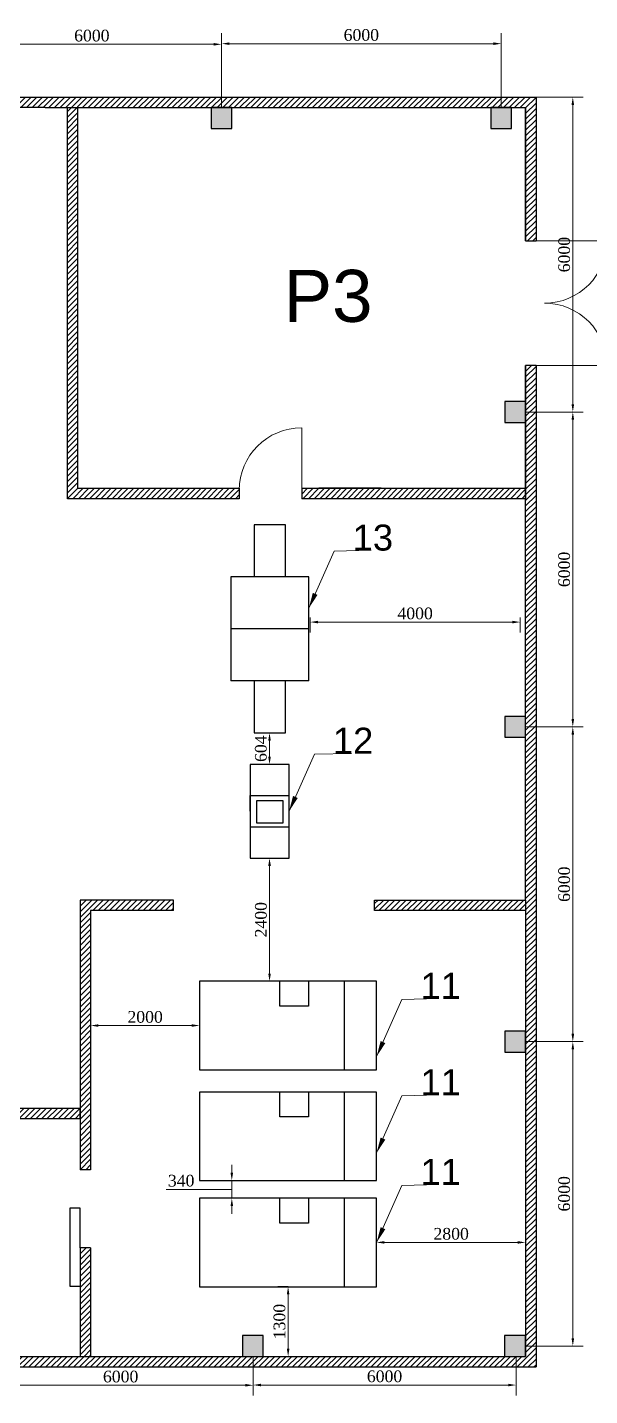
# Model space of a CAD drawing. Header units: millimetres. Extents: x 565698 to 4947426, y -198309 to 524453.
# Drawn here: x 1942559 to 1953355, y 157261 to 183557 of the extents above; entities that cross this region are included whole.
import ezdxf

# ---------------------------------------------------------------- set-up
doc = ezdxf.new("R2010")
doc.units = ezdxf.units.MM
doc.header["$LTSCALE"] = 3
doc.header["$PDMODE"] = 1
for name, color, linetype, lineweight in [('H-nuoc thai', 5, 'Continuous', 53), ('khung tên', 100, 'Continuous', 25), ('NET CHINH', 5, 'Continuous', 30)]:
    doc.layers.add(name, color=color, linetype=linetype, lineweight=lineweight)
doc.layers.add('Thiet bi', color=7, linetype='Continuous')
doc.styles.add('350', font='arial.ttf', dxfattribs={"height": 1000})
doc.styles.get("Standard").update_dxf_attribs({"font": ''})
doc.styles.get('Standard').set_extended_font_data('.VnTime')
doc.dimstyles.new('KICH THUOC', dxfattribs={"dimscale": 50, "dimtxt": 4.5, "dimasz": 3, "dimexe": 4, "dimexo": 0, "dimgap": 1, "dimtad": 1, "dimtoh": 1, "dimdec": 0, "dimtxsty": 'Standard', "dimcen": -2.5, "dimclrd": 8, "dimclre": 8, "dimadec": 0, "dimazin": 0, "dimtfac": 1, "dimtdec": 0, "dimtmove": 1, "dimatfit": 1, "dimfxl": 1, "dimlwd": 9, "dimlwe": 9, "dimarcsym": 0})

# ---------------------------------------------------------------- blocks, each defined once
blk = doc.blocks.new('*D451')
at = {"layer": 'Defpoints', "color": 0, "linetype": 'Continuous', "lineweight": 30, "ltscale": 20, "transparency": 16777216}
for p in [(1951658, 183244), (1946287, 182015), (1951658, 182015)]:
    blk.add_point(p, dxfattribs=at)
at = {"layer": 'H-nuoc thai', "color": 8, "linetype": 'Continuous', "lineweight": 9, "ltscale": 20, "transparency": 16777216}
for p, q in [((1946287, 182015), (1946287, 183444)), ((1951658, 182015), (1951658, 183444)), ((1946437, 183244), (1951508, 183244))]:
    blk.add_line(p, q, dxfattribs=at)
at = {"layer": 'H-nuoc thai', "color": 8, "linetype": 'Continuous', "lineweight": 30, "ltscale": 20, "transparency": 16777216}
for points in [[(1946437, 183269), (1946437, 183219), (1946287, 183244)], [(1951508, 183269), (1951508, 183219), (1951658, 183244)]]:
    blk.add_solid(points, dxfattribs=at)
at = {"layer": 'H-nuoc thai', "color": 0, "linetype": 'Continuous', "lineweight": 30, "ltscale": 20, "transparency": 16777216, "insert": (1948972, 183410), "char_height": 225, "attachment_point": 5}
blk.add_mtext('6000', dxfattribs=at)
blk = doc.blocks.new('*D452')
at = {"layer": 'Defpoints', "color": 0, "linetype": 'Continuous', "lineweight": 30, "ltscale": 20, "transparency": 16777216}
for p in [(1952127, 164065), (1953033, 164065), (1952123, 158215)]:
    blk.add_point(p, dxfattribs=at)
at = {"layer": 'H-nuoc thai', "color": 8, "linetype": 'Continuous', "lineweight": 9, "ltscale": 20, "transparency": 16777216}
for p, q in [((1952127, 164065), (1953233, 164065)), ((1953033, 158365), (1953033, 163915)), ((1952123, 158215), (1953233, 158215))]:
    blk.add_line(p, q, dxfattribs=at)
at = {"layer": 'H-nuoc thai', "color": 8, "linetype": 'Continuous', "lineweight": 30, "ltscale": 20, "transparency": 16777216}
for points in [[(1953008, 163915), (1953058, 163915), (1953033, 164065)], [(1953008, 158365), (1953058, 158365), (1953033, 158215)]]:
    blk.add_solid(points, dxfattribs=at)
at = {"layer": 'H-nuoc thai', "color": 0, "linetype": 'Continuous', "lineweight": 30, "ltscale": 20, "transparency": 16777216, "insert": (1952868, 161140), "char_height": 225, "attachment_point": 5, "rotation": 90}
blk.add_mtext('6000', dxfattribs=at)
blk = doc.blocks.new('*D453')
at = {"layer": 'Defpoints', "color": 0, "linetype": 'Continuous', "lineweight": 30, "ltscale": 20, "transparency": 16777216}
for p in [(1952127, 170115), (1952127, 164065), (1953033, 164065)]:
    blk.add_point(p, dxfattribs=at)
at = {"layer": 'H-nuoc thai', "color": 8, "linetype": 'Continuous', "lineweight": 9, "ltscale": 20, "transparency": 16777216}
for p, q in [((1952127, 170115), (1953233, 170115)), ((1953033, 169965), (1953033, 164215)), ((1952127, 164065), (1953233, 164065))]:
    blk.add_line(p, q, dxfattribs=at)
at = {"layer": 'H-nuoc thai', "color": 8, "linetype": 'Continuous', "lineweight": 30, "ltscale": 20, "transparency": 16777216}
for points in [[(1953008, 169965), (1953058, 169965), (1953033, 170115)], [(1953008, 164215), (1953058, 164215), (1953033, 164065)]]:
    blk.add_solid(points, dxfattribs=at)
at = {"layer": 'H-nuoc thai', "color": 0, "linetype": 'Continuous', "lineweight": 30, "ltscale": 20, "transparency": 16777216, "insert": (1952868, 167090), "char_height": 225, "attachment_point": 5, "rotation": 90}
blk.add_mtext('6000', dxfattribs=at)
blk = doc.blocks.new('*D454')
at = {"layer": 'Defpoints', "color": 0, "linetype": 'Continuous', "lineweight": 30, "ltscale": 20, "transparency": 16777216}
for p in [(1952127, 176165), (1952127, 170115), (1953033, 170115)]:
    blk.add_point(p, dxfattribs=at)
at = {"layer": 'H-nuoc thai', "color": 8, "linetype": 'Continuous', "lineweight": 9, "ltscale": 20, "transparency": 16777216}
for p, q in [((1952127, 176165), (1953233, 176165)), ((1953033, 176015), (1953033, 170265)), ((1952127, 170115), (1953233, 170115))]:
    blk.add_line(p, q, dxfattribs=at)
at = {"layer": 'H-nuoc thai', "color": 8, "linetype": 'Continuous', "lineweight": 30, "ltscale": 20, "transparency": 16777216}
for points in [[(1953008, 176015), (1953058, 176015), (1953033, 176165)], [(1953008, 170265), (1953058, 170265), (1953033, 170115)]]:
    blk.add_solid(points, dxfattribs=at)
at = {"layer": 'H-nuoc thai', "color": 0, "linetype": 'Continuous', "lineweight": 30, "ltscale": 20, "transparency": 16777216, "insert": (1952868, 173140), "char_height": 225, "attachment_point": 5, "rotation": 90}
blk.add_mtext('6000', dxfattribs=at)
blk = doc.blocks.new('*D455')
at = {"layer": 'Defpoints', "color": 0, "linetype": 'Continuous', "lineweight": 30, "ltscale": 20, "transparency": 16777216}
for p in [(1952327, 182215), (1952127, 176165), (1953033, 176165)]:
    blk.add_point(p, dxfattribs=at)
at = {"layer": 'H-nuoc thai', "color": 8, "linetype": 'Continuous', "lineweight": 9, "ltscale": 20, "transparency": 16777216}
for p, q in [((1952327, 182215), (1953233, 182215)), ((1953033, 182065), (1953033, 176315)), ((1952127, 176165), (1953233, 176165))]:
    blk.add_line(p, q, dxfattribs=at)
at = {"layer": 'H-nuoc thai', "color": 8, "linetype": 'Continuous', "lineweight": 30, "ltscale": 20, "transparency": 16777216}
for points in [[(1953008, 182065), (1953058, 182065), (1953033, 182215)], [(1953008, 176315), (1953058, 176315), (1953033, 176165)]]:
    blk.add_solid(points, dxfattribs=at)
at = {"layer": 'H-nuoc thai', "color": 0, "linetype": 'Continuous', "lineweight": 30, "ltscale": 20, "transparency": 16777216, "insert": (1952868, 179190), "char_height": 225, "attachment_point": 5, "rotation": 90}
blk.add_mtext('6000', dxfattribs=at)
blk = doc.blocks.new('*D465')
at = {"layer": 'Defpoints', "color": 0, "linetype": 'Continuous', "lineweight": 30, "ltscale": 20, "transparency": 16777216}
for p in [(1947990, 172214), (1952020, 172214), (1952020, 172128)]:
    blk.add_point(p, dxfattribs=at)
at = {"layer": 'H-nuoc thai', "color": 8, "linetype": 'Continuous', "lineweight": 9, "ltscale": 20, "transparency": 16777216}
for p, q in [((1947990, 172214), (1947990, 171928)), ((1948140, 172128), (1951870, 172128)), ((1952020, 172214), (1952020, 171928))]:
    blk.add_line(p, q, dxfattribs=at)
at = {"layer": 'H-nuoc thai', "color": 8, "linetype": 'Continuous', "lineweight": 30, "ltscale": 20, "transparency": 16777216}
for points in [[(1948140, 172153), (1948140, 172103), (1947990, 172128)], [(1951870, 172153), (1951870, 172103), (1952020, 172128)]]:
    blk.add_solid(points, dxfattribs=at)
at = {"layer": 'H-nuoc thai', "color": 0, "linetype": 'Continuous', "lineweight": 30, "ltscale": 20, "transparency": 16777216, "insert": (1950005, 172293), "char_height": 225, "attachment_point": 5}
blk.add_mtext('4000', dxfattribs=at)
blk = doc.blocks.new('*D476')
at = {"layer": 'Defpoints', "color": 0, "linetype": 'Continuous', "lineweight": 30, "ltscale": 20, "transparency": 16777216}
for p in [(1941806, 158015), (1946894, 158015), (1946894, 157461)]:
    blk.add_point(p, dxfattribs=at)
at = {"layer": 'H-nuoc thai', "color": 8, "linetype": 'Continuous', "lineweight": 9, "ltscale": 20, "transparency": 16777216}
for p, q in [((1941806, 158015), (1941806, 157261)), ((1946894, 158015), (1946894, 157261)), ((1941956, 157461), (1946744, 157461))]:
    blk.add_line(p, q, dxfattribs=at)
at = {"layer": 'H-nuoc thai', "color": 8, "linetype": 'Continuous', "lineweight": 30, "ltscale": 20, "transparency": 16777216}
for points in [[(1941956, 157486), (1941956, 157436), (1941806, 157461)], [(1946744, 157486), (1946744, 157436), (1946894, 157461)]]:
    blk.add_solid(points, dxfattribs=at)
at = {"layer": 'H-nuoc thai', "color": 0, "linetype": 'Continuous', "lineweight": 30, "ltscale": 20, "transparency": 16777216, "insert": (1944350, 157627), "char_height": 225, "attachment_point": 5}
blk.add_mtext('6000', dxfattribs=at)
blk = doc.blocks.new('*D477')
at = {"layer": 'Defpoints', "color": 0, "linetype": 'Continuous', "lineweight": 30, "ltscale": 20, "transparency": 16777216}
for p in [(1946894, 158015), (1951942, 158015), (1951942, 157465)]:
    blk.add_point(p, dxfattribs=at)
at = {"layer": 'H-nuoc thai', "color": 8, "linetype": 'Continuous', "lineweight": 9, "ltscale": 20, "transparency": 16777216}
for p, q in [((1946894, 158015), (1946894, 157265)), ((1951942, 158015), (1951942, 157265)), ((1947044, 157465), (1951792, 157465))]:
    blk.add_line(p, q, dxfattribs=at)
at = {"layer": 'H-nuoc thai', "color": 8, "linetype": 'Continuous', "lineweight": 30, "ltscale": 20, "transparency": 16777216}
for points in [[(1947044, 157490), (1947044, 157440), (1946894, 157465)], [(1951792, 157490), (1951792, 157440), (1951942, 157465)]]:
    blk.add_solid(points, dxfattribs=at)
at = {"layer": 'H-nuoc thai', "color": 0, "linetype": 'Continuous', "lineweight": 30, "ltscale": 20, "transparency": 16777216, "insert": (1949418, 157631), "char_height": 225, "attachment_point": 5}
blk.add_mtext('6000', dxfattribs=at)
blk = doc.blocks.new('*D480')
at = {"layer": 'Defpoints', "color": 0, "linetype": 'Continuous', "lineweight": 30, "ltscale": 20, "transparency": 16777216}
for p in [(1946287, 183232), (1941306, 182015), (1946287, 182015)]:
    blk.add_point(p, dxfattribs=at)
at = {"layer": 'H-nuoc thai', "color": 8, "linetype": 'Continuous', "lineweight": 9, "ltscale": 20, "transparency": 16777216}
for p, q in [((1941306, 182015), (1941306, 183432)), ((1946287, 182015), (1946287, 183432)), ((1941456, 183232), (1946137, 183232))]:
    blk.add_line(p, q, dxfattribs=at)
at = {"layer": 'H-nuoc thai', "color": 8, "linetype": 'Continuous', "lineweight": 30, "ltscale": 20, "transparency": 16777216}
for points in [[(1941456, 183257), (1941456, 183207), (1941306, 183232)], [(1946137, 183257), (1946137, 183207), (1946287, 183232)]]:
    blk.add_solid(points, dxfattribs=at)
at = {"layer": 'H-nuoc thai', "color": 0, "linetype": 'Continuous', "lineweight": 30, "ltscale": 20, "transparency": 16777216, "insert": (1943797, 183398), "char_height": 225, "attachment_point": 5}
blk.add_mtext('6000', dxfattribs=at)
blk = doc.blocks.new('*D486')
at = {"layer": 'Defpoints', "color": 0, "linetype": 'Continuous', "lineweight": 30, "ltscale": 20, "transparency": 16777216}
for p in [(1947566, 159356), (1947566, 158015), (1947566, 158015)]:
    blk.add_point(p, dxfattribs=at)
at = {"layer": 'H-nuoc thai', "color": 8, "linetype": 'Continuous', "lineweight": 9, "ltscale": 20, "transparency": 16777216}
for p, q in [((1947566, 159356), (1947366, 159356)), ((1947566, 159206), (1947566, 158165)), ((1947566, 158015), (1947366, 158015))]:
    blk.add_line(p, q, dxfattribs=at)
at = {"layer": 'H-nuoc thai', "color": 8, "linetype": 'Continuous', "lineweight": 30, "ltscale": 20, "transparency": 16777216}
for points in [[(1947541, 159206), (1947591, 159206), (1947566, 159356)], [(1947541, 158165), (1947591, 158165), (1947566, 158015)]]:
    blk.add_solid(points, dxfattribs=at)
at = {"layer": 'H-nuoc thai', "color": 0, "linetype": 'Continuous', "lineweight": 30, "ltscale": 20, "transparency": 16777216, "insert": (1947401, 158685), "char_height": 225, "attachment_point": 5, "rotation": 90}
blk.add_mtext('1300', dxfattribs=at)
blk = doc.blocks.new('*D487')
at = {"layer": 'Defpoints', "color": 0, "linetype": 'Continuous', "lineweight": 30, "ltscale": 20, "transparency": 16777216}
for p in [(1949266, 160206), (1952127, 160206), (1952127, 160206)]:
    blk.add_point(p, dxfattribs=at)
at = {"layer": 'H-nuoc thai', "color": 8, "linetype": 'Continuous', "lineweight": 9, "ltscale": 20, "transparency": 16777216}
for p, q in [((1949266, 160206), (1949266, 160406)), ((1952127, 160206), (1952127, 160406)), ((1949416, 160206), (1951977, 160206))]:
    blk.add_line(p, q, dxfattribs=at)
at = {"layer": 'H-nuoc thai', "color": 8, "linetype": 'Continuous', "lineweight": 30, "ltscale": 20, "transparency": 16777216}
for points in [[(1949416, 160231), (1949416, 160181), (1949266, 160206)], [(1951977, 160231), (1951977, 160181), (1952127, 160206)]]:
    blk.add_solid(points, dxfattribs=at)
at = {"layer": 'H-nuoc thai', "color": 0, "linetype": 'Continuous', "lineweight": 30, "ltscale": 20, "transparency": 16777216, "insert": (1950697, 160370), "char_height": 225, "attachment_point": 5}
blk.add_mtext('2800', dxfattribs=at)
blk = doc.blocks.new('*D488')
at = {"layer": 'Defpoints', "color": 0, "linetype": 'Continuous', "lineweight": 30, "ltscale": 20, "transparency": 16777216}
for p in [(1946485, 161396), (1946485, 161056), (1946485, 161056)]:
    blk.add_point(p, dxfattribs=at)
at = {"layer": 'H-nuoc thai', "color": 8, "linetype": 'Continuous', "lineweight": 9, "ltscale": 20, "transparency": 16777216}
for p, q in [((1946485, 161546), (1946485, 161696)), ((1945800, 161226), (1945224, 161226)), ((1946485, 161226), (1945800, 161226)), ((1946485, 161396), (1946285, 161396)), ((1946485, 161396), (1946485, 161056)), ((1946485, 161396), (1946485, 161056)), ((1946485, 161056), (1946285, 161056)), ((1946485, 160906), (1946485, 160756))]:
    blk.add_line(p, q, dxfattribs=at)
at = {"layer": 'H-nuoc thai', "color": 8, "linetype": 'Continuous', "lineweight": 30, "ltscale": 20, "transparency": 16777216}
for points in [[(1946460, 161546), (1946510, 161546), (1946485, 161396)], [(1946460, 160906), (1946510, 160906), (1946485, 161056)]]:
    blk.add_solid(points, dxfattribs=at)
at = {"layer": 'H-nuoc thai', "color": 0, "linetype": 'Continuous', "lineweight": 30, "ltscale": 20, "transparency": 16777216, "insert": (1945512, 161391), "char_height": 225, "attachment_point": 5}
blk.add_mtext('340', dxfattribs=at)
blk = doc.blocks.new('*D489')
at = {"layer": 'Defpoints', "color": 0, "linetype": 'Continuous', "lineweight": 30, "ltscale": 20, "transparency": 16777216}
for p in [(1943774, 164374), (1943774, 164374), (1945866, 164374)]:
    blk.add_point(p, dxfattribs=at)
at = {"layer": 'H-nuoc thai', "color": 8, "linetype": 'Continuous', "lineweight": 9, "ltscale": 20, "transparency": 16777216}
for p, q in [((1943774, 164374), (1943774, 164574)), ((1945716, 164374), (1943924, 164374)), ((1945866, 164374), (1945866, 164174))]:
    blk.add_line(p, q, dxfattribs=at)
at = {"layer": 'H-nuoc thai', "color": 8, "linetype": 'Continuous', "lineweight": 30, "ltscale": 20, "transparency": 16777216}
for points in [[(1943924, 164399), (1943924, 164349), (1943774, 164374)], [(1945716, 164399), (1945716, 164349), (1945866, 164374)]]:
    blk.add_solid(points, dxfattribs=at)
at = {"layer": 'H-nuoc thai', "color": 0, "linetype": 'Continuous', "lineweight": 30, "ltscale": 20, "transparency": 16777216, "insert": (1944820, 164539), "char_height": 225, "attachment_point": 5}
blk.add_mtext('2000', dxfattribs=at)
blk = doc.blocks.new('*D490')
at = {"layer": 'Defpoints', "color": 0, "linetype": 'Continuous', "lineweight": 30, "ltscale": 20, "transparency": 16777216}
for p in [(1947209, 167593), (1947209, 165224), (1947209, 165224)]:
    blk.add_point(p, dxfattribs=at)
at = {"layer": 'H-nuoc thai', "color": 8, "linetype": 'Continuous', "lineweight": 9, "ltscale": 20, "transparency": 16777216}
for p, q in [((1947209, 167593), (1947009, 167593)), ((1947209, 167443), (1947209, 165374)), ((1947209, 165224), (1947009, 165224))]:
    blk.add_line(p, q, dxfattribs=at)
at = {"layer": 'H-nuoc thai', "color": 8, "linetype": 'Continuous', "lineweight": 30, "ltscale": 20, "transparency": 16777216}
for points in [[(1947184, 167443), (1947234, 167443), (1947209, 167593)], [(1947184, 165374), (1947234, 165374), (1947209, 165224)]]:
    blk.add_solid(points, dxfattribs=at)
at = {"layer": 'H-nuoc thai', "color": 0, "linetype": 'Continuous', "lineweight": 30, "ltscale": 20, "transparency": 16777216, "insert": (1947044, 166408), "char_height": 225, "attachment_point": 5, "rotation": 90}
blk.add_mtext('2400', dxfattribs=at)
blk = doc.blocks.new('*D491')
at = {"layer": 'Defpoints', "color": 0, "linetype": 'Continuous', "lineweight": 30, "ltscale": 20, "transparency": 16777216}
for p in [(1947214, 169997), (1947209, 169393), (1947209, 169393)]:
    blk.add_point(p, dxfattribs=at)
at = {"layer": 'H-nuoc thai', "color": 8, "linetype": 'Continuous', "lineweight": 9, "ltscale": 20, "transparency": 16777216}
for p, q in [((1947214, 169997), (1947009, 169997)), ((1947209, 169847), (1947209, 169543)), ((1947209, 169393), (1947009, 169393))]:
    blk.add_line(p, q, dxfattribs=at)
at = {"layer": 'H-nuoc thai', "color": 8, "linetype": 'Continuous', "lineweight": 30, "ltscale": 20, "transparency": 16777216}
for points in [[(1947184, 169847), (1947234, 169847), (1947209, 169997)], [(1947184, 169543), (1947234, 169543), (1947209, 169393)]]:
    blk.add_solid(points, dxfattribs=at)
at = {"layer": 'H-nuoc thai', "color": 0, "linetype": 'Continuous', "lineweight": 30, "ltscale": 20, "transparency": 16777216, "insert": (1947043, 169695), "char_height": 225, "attachment_point": 5, "rotation": 90}
blk.add_mtext('604', dxfattribs=at)

msp = doc.modelspace()

# ---------------------------------------------------------------- hatches: boundary and pattern name
at = {"layer": 'H-nuoc thai', "linetype": 'Continuous', "lineweight": 30, "ltscale": 20}
h = msp.add_hatch(dxfattribs=at)
h.set_pattern_fill('ANSI31', scale=24, style=0)
h.paths.add_polyline_path([(1952126.9, 174699.5), (1947826.9, 174699.5), (1947826.9, 174499.5), (1952126.9, 174499.5)])
h.paths.add_polyline_path([(1946626.9, 174699.5), (1943526.8, 174699.5), (1943526.8, 182014.8), (1943326.8, 182014.8), (1943326.8, 174499.5), (1946626.9, 174499.5)])
h.paths.add_polyline_path([(1952326.9, 182214.8), (1952126.9, 182214.8), (1938182, 182214.8), (1938182, 182014.8), (1952126.9, 182014.8), (1952126.9, 179457.1), (1952326.9, 179457.1)])
h = msp.add_hatch(dxfattribs=at)
h.set_pattern_fill('ANSI31', scale=24, style=0)
h.paths.add_polyline_path([(1952326.9, 177057.1), (1952126.9, 177057.1), (1952126.9, 174499.5), (1952126.9, 166784.2), (1952126.9, 166584.2), (1952126.9, 158014.8), (1946286.9, 158014.8), (1942873.1, 158014.8), (1936306.1, 158014.8), (1930306.1, 158014.8), (1924306.1, 158014.8), (1918306.1, 158014.8), (1912306.1, 158014.8), (1910801.3, 158014.8), (1910801.3, 157814.8), (1912895.9, 157814.8), (1952326.9, 157814.8)])
h = msp.add_hatch(dxfattribs=at)
h.set_pattern_fill('ANSI31', scale=24, style=0)
h.paths.add_polyline_path([(1943773.8, 166584.2), (1945365.4, 166584.2), (1945365.4, 166784.2), (1943573.8, 166784.2), (1943573.8, 161601.4), (1943773.8, 161601.4)])
h.paths.add_polyline_path([(1943773.8, 160101.4), (1943573.8, 160101.4), (1943573.8, 158014.8), (1943773.8, 158014.8)])
h = msp.add_hatch(dxfattribs=at)
h.set_pattern_fill('ANSI31', scale=24, style=0)
h.paths.add_polyline_path([(1952126.9, 166784.2), (1949225.7, 166784.2), (1949225.7, 166584.2), (1952126.9, 166584.2)])
h = msp.add_hatch(dxfattribs=at)
h.set_pattern_fill('ANSI31', scale=24, style=0)
h.paths.add_polyline_path([(1943573.8, 162781), (1940697.5, 162781), (1940697.5, 162581), (1943573.8, 162581)])
h.paths.add_polyline_path([(1939497.5, 162781), (1935160.8, 162781), (1935160.8, 158014.8), (1935360.8, 158014.8), (1935360.8, 162581), (1939497.5, 162581)])
at = {"layer": 'NET CHINH', "linetype": 'Continuous', "lineweight": 30, "ltscale": 20, "true_color": 0x991b1e}
h = msp.add_hatch(color=244, dxfattribs=at)
h.dxf.hatch_style = 1
h.paths.add_polyline_path([(1952126.9, 164264.8), (1951726.9, 164264.8), (1951726.9, 163864.8), (1952126.9, 163864.8)])
h.paths.add_polyline_path([(1952126.9, 170314.8), (1951726.9, 170314.8), (1951726.9, 169914.8), (1952126.9, 169914.8)])
h.paths.add_polyline_path([(1952126.9, 176364.8), (1951726.9, 176364.8), (1951726.9, 175964.8), (1952126.9, 175964.8)])
h.paths.add_polyline_path([(1951858, 182014.8), (1951458, 182014.8), (1951458, 181614.8), (1951858, 181614.8)])
h.paths.add_polyline_path([(1946486.9, 182014.8), (1946086.9, 182014.8), (1946086.9, 181614.8), (1946486.9, 181614.8)])
h.paths.add_polyline_path([(1941506.1, 182014.8), (1941106.1, 182014.8), (1941106.1, 181614.8), (1941506.1, 181614.8)])
h.paths.add_polyline_path([(1936006.1, 182014.8), (1935806.1, 182014.8), (1935606.1, 182014.8), (1935606.1, 181614.8), (1936006.1, 181614.8)])
h.paths.add_polyline_path([(1930506.1, 182014.8), (1930306.1, 182014.8), (1930106.1, 182014.8), (1930106.1, 181614.8), (1930506.1, 181614.8)])
h.paths.add_polyline_path([(1924506.1, 182014.8), (1924106.1, 182014.8), (1924106.1, 181614.8), (1924506.1, 181614.8)])
h.paths.add_polyline_path([(1918506.1, 182014.8), (1918106.1, 182014.8), (1918106.1, 181614.8), (1918506.1, 181614.8)])
h.paths.add_polyline_path([(1912506.1, 182014.8), (1912106.1, 182014.8), (1912106.1, 181614.8), (1912506.1, 181614.8)])
h.paths.add_polyline_path([(1906580.3, 182014.8), (1906180.3, 182014.8), (1906180.3, 181614.8), (1906580.3, 181614.8)])
h.paths.add_polyline_path([(1900580.3, 182014.8), (1900180.3, 182014.8), (1900180.3, 181614.8), (1900580.3, 181614.8)])
h.paths.add_polyline_path([(1894580.3, 182014.8), (1894180.3, 182014.8), (1894180.3, 181614.8), (1894580.3, 181614.8)])
h.paths.add_polyline_path([(1888580.3, 182014.8), (1888180.3, 182014.8), (1888180.3, 181614.8), (1888580.3, 181614.8)])
h.paths.add_polyline_path([(1888280.3, 176364.8), (1887880.3, 176364.8), (1887880.3, 176164.8), (1887880.3, 175964.8), (1888280.3, 175964.8)])
h.paths.add_polyline_path([(1888280.3, 170314.8), (1887880.3, 170314.8), (1887880.3, 169914.8), (1888280.3, 169914.8)])
h.paths.add_polyline_path([(1888280.3, 164264.8), (1887880.3, 164264.8), (1887880.3, 163864.8), (1888280.3, 163864.8)])
h = msp.add_hatch(color=244, dxfattribs=at)
h.dxf.hatch_style = 1
h.paths.add_polyline_path([(1924506.1, 158414.8), (1924106.1, 158414.8), (1924106.1, 158014.8), (1924306.1, 158014.8), (1924506.1, 158014.8)])
h.paths.add_polyline_path([(1930506.1, 158414.8), (1930106.1, 158414.8), (1930106.1, 158014.8), (1930306.1, 158014.8), (1930506.1, 158014.8)])
h.paths.add_polyline_path([(1936506.1, 158414.8), (1936106.1, 158414.8), (1936106.1, 158014.8), (1936306.1, 158014.8), (1936506.1, 158014.8)])
h.paths.add_polyline_path([(1942006.1, 158414.8), (1941606.1, 158414.8), (1941606.1, 158014.8), (1941806.1, 158014.8), (1942006.1, 158014.8)])
h.paths.add_polyline_path([(1947089.8, 158417.1), (1946689.8, 158417.1), (1946689.8, 158014.8), (1947089.8, 158014.8)])
h.paths.add_polyline_path([(1952123.1, 158414.8), (1951723.1, 158414.8), (1951723.1, 158014.8), (1952123.1, 158014.8)])

# ---------------------------------------------------------------- linework, layer by layer
at = {"layer": 'H-nuoc thai', "color": 7, "linetype": 'Continuous', "lineweight": 30, "ltscale": 20}
for p, q in [((1942903.5, 182014.8), (1888180.3, 182014.8)), ((1943326.8, 174499.5), (1943326.8, 182014.8)), ((1943526.8, 174699.5), (1943526.8, 182014.8)), ((1946486.9, 182014.8), (1946086.9, 182014.8)), ((1946086.9, 182014.8), (1946086.9, 181614.8)), ((1946486.9, 181614.8), (1946486.9, 182014.8)), ((1951858, 182014.8), (1951458, 182014.8)), ((1951458, 182014.8), (1951458, 181614.8)), ((1951858, 181614.8), (1951858, 182014.8)), ((1952126.9, 182214.8), (1952326.9, 182214.8)), ((1952126.9, 179457.1), (1952126.9, 182014.8)), ((1952326.9, 182214.8), (1952326.9, 179457.1)), ((1946086.9, 181614.8), (1946486.9, 181614.8)), ((1951458, 181614.8), (1951858, 181614.8)), ((1952126.9, 179457.1), (1952326.9, 179457.1)), ((1952126.9, 166784.2), (1952126.9, 177057.1)), ((1952326.9, 177057.1), (1952126.9, 177057.1)), ((1952326.9, 177057.1), (1952326.9, 157814.8)), ((1952126.9, 176364.8), (1951726.9, 176364.8)), ((1951726.9, 176364.8), (1951726.9, 175964.8)), ((1952126.9, 175964.8), (1952126.9, 176364.8)), ((1951726.9, 175964.8), (1952126.9, 175964.8)), ((1943526.8, 174699.5), (1946626.9, 174699.5)), ((1946626.9, 174699.5), (1946626.9, 174499.5)), ((1947826.9, 174699.5), (1952126.9, 174699.5)), ((1947826.9, 174699.5), (1947826.9, 174499.5)), ((1949354.1, 174699.5), (1948154.1, 174699.5)), ((1947514.2, 173996.9), (1946914.2, 173996.9)), ((1947514.2, 173996.9), (1946914.2, 173996.9)), ((1946914.2, 173996.9), (1946914.2, 172996.9)), ((1947514.2, 172996.9), (1947514.2, 173996.9)), ((1946464.2, 172996.9), (1946464.2, 170996.9)), ((1947964.2, 172996.9), (1946464.2, 172996.9)), ((1947964.2, 170996.9), (1947964.2, 172996.9)), ((1947964.2, 171996.9), (1946464.2, 171996.9)), ((1947964.2, 170996.9), (1946464.2, 170996.9)), ((1946914.2, 170996.9), (1946914.2, 169996.9)), ((1947514.2, 169996.9), (1947514.2, 170996.9)), ((1952126.9, 170314.8), (1951726.9, 170314.8)), ((1951726.9, 170314.8), (1951726.9, 169914.8)), ((1952126.9, 169914.8), (1952126.9, 170314.8)), ((1946914.2, 169996.9), (1947514.2, 169996.9)), ((1947214.2, 169996.9), (1947514.2, 169996.9)), ((1951726.9, 169914.8), (1952126.9, 169914.8)), ((1946834.2, 169392.7), (1946834.2, 167592.7)), ((1947584.2, 169392.7), (1946834.2, 169392.7)), ((1947584.2, 167592.7), (1947584.2, 169392.7)), ((1946834.2, 168492.7), (1946834.2, 168792.7)), ((1946834.2, 168792.7), (1947584.2, 168792.7)), ((1946966.1, 168264.2), (1946966.1, 168698.4)), ((1946966.1, 168698.4), (1947466.2, 168698.4)), ((1947466.2, 168698.4), (1947466.2, 168492.7)), ((1946834.2, 168492.7), (1946834.2, 168192.7)), ((1947466.2, 168492.7), (1947466.2, 168264.2)), ((1947584.2, 167592.7), (1947584.2, 168492.7)), ((1946834.2, 168192.7), (1947584.2, 168192.7)), ((1947466.2, 168264.2), (1946966.1, 168264.2)), ((1946834.2, 167592.7), (1947584.2, 167592.7)), ((1945365.4, 166784.2), (1943573.8, 166784.2)), ((1943573.8, 166784.2), (1943573.8, 165361.4)), ((1943573.8, 166784.2), (1943573.8, 161601.4)), ((1945365.4, 166584.2), (1945365.4, 166784.2)), ((1949225.7, 166784.2), (1952126.9, 166784.2)), ((1949225.7, 166584.2), (1949225.7, 166784.2)), ((1952126.9, 166784.2), (1952126.9, 158014.8)), ((1952126.9, 166784.2), (1952126.9, 166584.2)), ((1945365.4, 166584.2), (1943773.8, 166584.2)), ((1943773.8, 166584.2), (1943773.8, 165361.4)), ((1943773.8, 166584.2), (1943773.8, 161601.4)), ((1952126.9, 166584.2), (1949225.7, 166584.2)), ((1949266.1, 165223.7), (1945866.1, 165223.7)), ((1945866.1, 165223.7), (1945866.1, 163523.7)), ((1947404.8, 164746.2), (1947404.8, 165223.7)), ((1947956, 165223.7), (1947956, 164746.2)), ((1949266.1, 165223.7), (1948645.3, 165223.7)), ((1948645.3, 165223.7), (1948645.3, 163523.7)), ((1949266.1, 163523.7), (1949266.1, 165223.7)), ((1947956, 164746.2), (1947404.8, 164746.2)), ((1952126.9, 164264.8), (1951726.9, 164264.8)), ((1951726.9, 164264.8), (1951726.9, 163864.8)), ((1952126.9, 163864.8), (1952126.9, 164264.8)), ((1951726.9, 163864.8), (1952126.9, 163864.8)), ((1945866.1, 163523.7), (1949266.1, 163523.7)), ((1949266.1, 163096.1), (1945866.1, 163096.1)), ((1945866.1, 163096.1), (1945866.1, 161396.1)), ((1947404.8, 162618.7), (1947404.8, 163096.1)), ((1947956, 163096.1), (1947956, 162618.7)), ((1949266.1, 163096.1), (1948645.3, 163096.1)), ((1948645.3, 163096.1), (1948645.3, 161396.1)), ((1949266.1, 161396.1), (1949266.1, 163096.1)), ((1943573.8, 162781), (1940697.5, 162781)), ((1943573.8, 162581), (1943573.8, 162781)), ((1943573.8, 162581), (1940697.5, 162581)), ((1943573.8, 162581), (1943373.8, 162581)), ((1947956, 162618.7), (1947404.8, 162618.7)), ((1943773.8, 161601.4), (1943573.8, 161601.4)), ((1945866.1, 161396.1), (1949266.1, 161396.1)), ((1949266.1, 161055.5), (1945866.1, 161055.5)), ((1945866.1, 161055.5), (1945866.1, 159355.5)), ((1947404.8, 160578.1), (1947404.8, 161055.5)), ((1947956, 161055.5), (1947956, 160578.1)), ((1949266.1, 161055.5), (1948645.3, 161055.5)), ((1948645.3, 161055.5), (1948645.3, 159355.5)), ((1949266.1, 159355.5), (1949266.1, 161055.5)), ((1943573.8, 160866.5), (1943373.8, 160866.5)), ((1943373.8, 160866.5), (1943373.8, 159366.5)), ((1943573.8, 160101.4), (1943573.8, 160866.5)), ((1947956, 160578.1), (1947404.8, 160578.1)), ((1943773.8, 160101.4), (1943573.8, 160101.4)), ((1943573.8, 160101.4), (1943573.8, 158014.8)), ((1943773.8, 160101.4), (1943773.8, 158014.8)), ((1943373.8, 159366.5), (1943573.8, 159366.5)), ((1945866.1, 159355.5), (1949266.1, 159355.5)), ((1947089.8, 158417.1), (1946689.8, 158417.1)), ((1946689.8, 158417.1), (1946689.8, 158017.1)), ((1947089.8, 158017.1), (1947089.8, 158417.1)), ((1952123.1, 158414.8), (1951723.1, 158414.8)), ((1951723.1, 158414.8), (1951723.1, 158014.8)), ((1952123.1, 158014.8), (1952123.1, 158414.8)), ((1912895.9, 157814.8), (1952326.9, 157814.8)), ((1936306.1, 158014.8), (1951723.1, 158014.8)), ((1942812, 157814.8), (1952326.9, 157814.8)), ((1942873.1, 158014.8), (1946286.9, 158014.8)), ((1946286.9, 158014.8), (1952126.9, 158014.8))]:
    msp.add_line(p, q, dxfattribs=at)
for points in [[(1943326.8, 182014.8), (1952126.9, 182014.8), (1952126.9, 179457.1)], [(1952126.9, 177057.1), (1952126.9, 174499.5), (1947826.9, 174499.5)], [(1946626.9, 174499.5), (1943326.8, 174499.5)]]:
    msp.add_lwpolyline(points, dxfattribs=at)
at = {"layer": 'khung tên'}
for p, q in [((1938182, 182214.8), (1952126.9, 182214.8)), ((1942903.5, 182014.8), (1952126.9, 182014.8))]:
    msp.add_line(p, q, dxfattribs=at)
at = {"layer": 'Thiet bi', "color": 6, "lineweight": 13, "ltscale": 3}
for p, q in [((1952326.9, 179457.1), (1953689.3, 179457.1)), ((1952326.9, 177057.1), (1953689.3, 177057.1)), ((1947826.9, 174499.5), (1947826.9, 175861.9))]:
    msp.add_line(p, q, dxfattribs=at)
for centre, start, end in [((1952489.3, 179457.1), 270, 0), ((1952489.3, 177057.1), 0, 90), ((1947826.9, 174661.9), 90, 180)]:
    msp.add_arc(centre, 1200, start, end, dxfattribs=at)

# ---------------------------------------------------------------- texts
at = {"layer": 'H-nuoc thai', "color": 7, "linetype": 'Continuous', "lineweight": 30, "ltscale": 20, "attachment_point": 1, "style": '350'}
for s, width, insert, char_height in [('P3', 2163.515, (1947478.3, 178897.3), 1000), ('13', 476.278, (1948805.2, 174002.2), 500), ('12', 476.278, (1948425.2, 170098.6), 500), ('11', 476.278, (1950107.1, 165387.1), 500), ('11', 476.278, (1950107.1, 163533.6), 500), ('11', 476.278, (1950107.1, 161811.5), 500)]:
    msp.add_mtext_dynamic_manual_height_columns(s, width=width, gutter_width=5000, heights=[0], dxfattribs=dict(at, insert=insert, char_height=char_height))

# ---------------------------------------------------------------- dimensions: what is measured, and where the dimension line sits
at = {"layer": 'H-nuoc thai', "color": 7, "linetype": 'Continuous', "lineweight": 30, "ltscale": 20}
for base, p1, p2, text, picture, middle in [((1951658, 183243.8), (1946286.9, 182014.8), (1951658, 182014.8), '6000', '*D451', (1948972.4, 183409.7)), ((1946286.9, 183231.9), (1941306.1, 182014.8), (1946286.9, 182014.8), '6000', '*D480', (1943796.5, 183397.8)), ((1952020, 172128.2), (1947989.5, 172213.8), (1952020, 172213.8), '4000', '*D465', (1950004.8, 172293)), ((1943773.8, 164373.7), (1945866.1, 164373.7), (1943773.8, 164373.7), '2000', '*D489', (1944820, 164538.6)), ((1952126.9, 160205.5), (1949266.1, 160205.5), (1952126.9, 160205.5), '2800', '*D487', (1950696.5, 160370.4)), ((1946894, 157461.4), (1941806.1, 158014.8), (1946894, 158014.8), '6000', '*D476', (1944350.1, 157627.3)), ((1951942.3, 157464.7), (1946894, 158014.8), (1951942.3, 158014.8), '6000', '*D477', (1949418.2, 157630.6))]:
    dim = msp.add_linear_dim(base=base, p1=p1, p2=p2, text=text, dimstyle='KICH THUOC', dxfattribs=at)
    dim.commit()
    dim.dimension.update_dxf_attribs({"geometry": picture, "text_midpoint": middle})
for base, p1, p2, text, picture, middle in [((1953033.5, 176164.8), (1952326.9, 182214.8), (1952126.9, 176164.8), '6000', '*D455', (1952867.6, 179189.8)), ((1953033.5, 170114.8), (1952126.9, 176164.8), (1952126.9, 170114.8), '6000', '*D454', (1952867.6, 173139.8)), ((1953033.5, 164064.8), (1952126.9, 170114.8), (1952126.9, 164064.8), '6000', '*D453', (1952867.6, 167089.8)), ((1947209.2, 165223.7), (1947209.2, 167592.7), (1947209.2, 165223.7), '2400', '*D490', (1947044.4, 166408.2)), ((1953033.5, 164064.8), (1952123.1, 158214.8), (1952126.9, 164064.8), '6000', '*D452', (1952867.6, 161139.8)), ((1946484.8, 161055.5), (1946484.8, 161396.1), (1946484.8, 161055.5), '340', '*D488', (1945750.4, 161390.7)), ((1947566.1, 158014.8), (1947566.1, 159355.5), (1947566.1, 158014.8), '1300', '*D486', (1947401.3, 158685.1))]:
    dim = msp.add_linear_dim(base=base, p1=p1, p2=p2, angle=90, text=text, dimstyle='KICH THUOC', dxfattribs=at)
    dim.commit()
    dim.dimension.update_dxf_attribs({"geometry": picture, "text_midpoint": middle})
dim = msp.add_linear_dim(base=(1947209.2, 169392.7), p1=(1947214.2, 169996.9), p2=(1947209.2, 169392.7), angle=90, dimstyle='KICH THUOC', dxfattribs=at)
dim.commit()
dim.dimension.update_dxf_attribs({"geometry": '*D491', "text_midpoint": (1947043.3, 169694.8)})

# ---------------------------------------------------------------- leaders
for points in [[(1947964.2, 172396.2), (1948450.7, 173492.6), (1949159.8, 173507.7)], [(1947584.2, 168492.7), (1948070.7, 169589.1), (1948779.8, 169604.1)], [(1949266.1, 163781.1), (1949752.6, 164877.5), (1950461.7, 164892.6)], [(1949266.1, 161927.6), (1949752.6, 163024.1), (1950461.7, 163039.1)], [(1949266.1, 160205.5), (1949752.6, 161301.9), (1950461.7, 161317)]]:
    msp.add_leader(points, dimstyle='KICH THUOC', override={"dimasz": 6, "dimgap": 1, "dimtad": 0}, dxfattribs=at)

doc.saveas('drawing.dxf')
